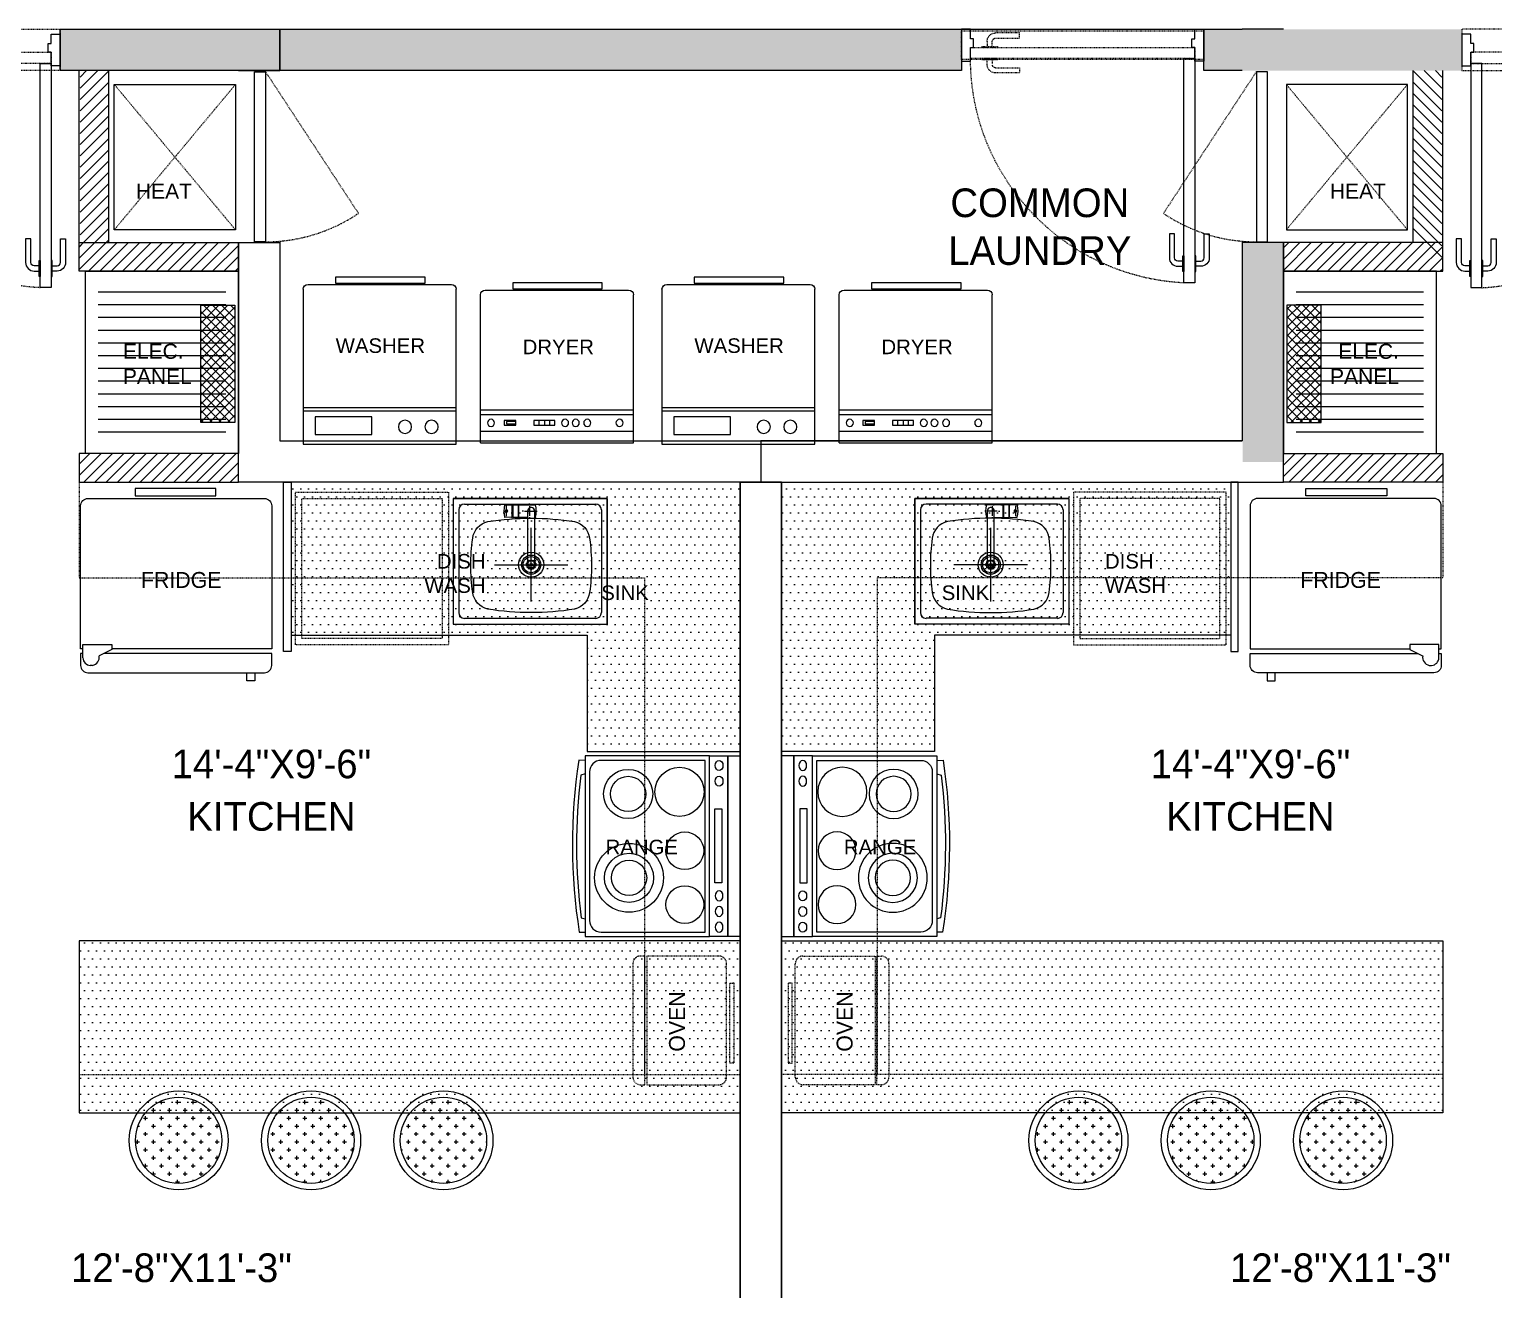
# Model space of a CAD drawing. Header units: inches. Extents: x 0 to 2865, y 0 to 4378.
# Drawn here: x 1393 to 1622.8, y 2407.9 to 2605.8 of the extents above; entities that cross this region are included whole.
import ezdxf

# ---------------------------------------------------------------- set-up
doc = ezdxf.new("R2010")
doc.units = ezdxf.units.IN
doc.linetypes.add('HIDDEN', pattern=[0.375, 0.25, -0.125])
for name, color, linetype, lineweight in [('A-WALL', 113, 'Continuous', 9), ('I-DOOR', 6, 'Continuous', 20), ('I-FIXTURE', 8, 'Continuous', 5), ('l-FIXTURE', 7, 'Continuous', 5)]:
    doc.layers.add(name, color=color, linetype=linetype, lineweight=lineweight)
for name, color, linetype in [('A-WALL-EXTR', 2, 'Continuous'), ('I-FNSH-DIMS', 7, 'Continuous'), ('I-FURN', 8, 'Continuous'), ('I-Furn Text', 7, 'Continuous'), ('TTEXT', 7, 'Continuous')]:
    doc.layers.add(name, color=color, linetype=linetype)
doc.styles.add('1 by 8 new', font='GOTHIC.TTF', dxfattribs={"height": 4.5})
doc.styles.add('A-ARCH-B01FL$0$Annotative', font='arial.ttf')
pattern_1 = [(360, (737.8854, 6786.563), (5e-16, 2), [])]
pattern_2 = [(0, (-2853.3703, 1929.8622), (0.625, 1.25), [0, -1.25])]
pattern_3 = [(0, (-2850.0593, 1929.8622), (0.625, 1.25), [0, -1.25])]
pattern_4 = [(0, (-18856.601, 664.8603), (1.25, 1.25), [0.625, -1.875]), (90, (-18856.2885, 664.5478), (-1.25, 1.25), [0.625, -1.875])]
pattern_5 = [(225, (-17595.7294, -1591.598), (0.88388348, -0.88388348), [])]
pattern_6 = [(45, (-1260.5484, 1938.3119), (-0.70710678, 0.70710678), []), (135, (-1260.5484, 1938.3119), (-0.70710678, -0.70710678), [])]
pattern_7 = [(225, (-17595.7294, -1558.5153), (0.88388348, -0.88388348), [])]

# ---------------------------------------------------------------- blocks, each defined once
blk = doc.blocks.new('D2')
at = {"layer": 'A-WALL-EXTR', "color": 8, "linetype": 'HIDDEN', "lineweight": 5, "ltscale": 0.1, "transparency": 33554636}
for points in [[(0.35, 32.35), (0.35, 34.84), (0.2, 34.84), (0.2, 32.35)], [(2.1, 1.39), (2.1, 36.61), (0.35, 36.61), (0.35, 1.39)], [(2.1, 32.35), (2.1, 34.84), (2.25, 34.84), (2.25, 32.35)]]:
    blk.add_lwpolyline(points, close=True, dxfattribs=at)
for points in [[(0.2, 33.19), (-0.58, 33.19, 0.414214), (-1.1, 32.67), (-1.1, 28.92), (-1.92, 28.92), (-1.92, 32.67, -0.414214), (-0.58, 34), (0.2, 34)], [(2.25, 33.19), (3.02, 33.19, -0.414214), (3.54, 32.67), (3.54, 28.92), (4.36, 28.92), (4.36, 32.67, 0.414214), (3.02, 34), (2.25, 34)]]:
    blk.add_lwpolyline(points, format="xyb", dxfattribs=at)
blk.add_arc((2.07, 1.31), 35.3, 2.9704, 89.9487, dxfattribs=at)
at = {"layer": 'I-DOOR', "color": 6, "lineweight": 5, "transparency": 33554636}
for points in [[(0.35, 36.61), (0.35, 36.14), (-1.01, 36.14), (-1.01, 36.61), (-2.5, 36.61), (-2.5, 38), (2.5, 38), (2.5, 36.61)], [(2.1, 1.39), (37.31, 1.39), (37.31, 3.14), (2.1, 3.14)], [(33.05, 3.14), (35.54, 3.14), (35.54, 3.29), (33.05, 3.29)], [(0.35, 1.39), (0.35, 1.86), (-1.01, 1.86), (-1.01, 1.39), (-2.5, 1.39), (-2.5, 0), (2.5, 0), (2.5, 1.39)], [(33.05, 1.39), (35.54, 1.39), (35.54, 1.24), (33.05, 1.24)]]:
    blk.add_lwpolyline(points, close=True, dxfattribs=at)
for points in [[(33.89, 3.29), (33.89, 4.07, 0.414214), (33.37, 4.59), (29.63, 4.59), (29.63, 5.4), (33.37, 5.4, -0.414214), (34.71, 4.07), (34.71, 3.29)], [(33.89, 1.24), (33.89, 0.46, -0.414214), (33.37, -0.05), (29.63, -0.05), (29.63, -0.87), (33.37, -0.87, 0.414214), (34.71, 0.46), (34.71, 1.24)]]:
    blk.add_lwpolyline(points, format="xyb", dxfattribs=at)
blk = doc.blocks.new('range')
at = {"layer": 'I-FIXTURE', "lineweight": 5}
for points in [[(-15, 0), (15, 0), (15, -2.04), (-15, -2.04)], [(-15, -2.04), (15, -2.04), (15, -5.11), (-15, -5.11)], [(-15, -25.76), (15, -25.76), (15, -5.11), (-15, -5.11)]]:
    blk.add_lwpolyline(points, close=True, dxfattribs=at)
at = {"layer": 'I-FIXTURE', "color": 8, "lineweight": 5}
blk.add_lwpolyline([(-6.21, -3.03), (6.11, -3.03), (6.11, -4.23), (-6.21, -4.23)], close=True, dxfattribs=at)
at = {"layer": 'I-FIXTURE', "lineweight": 5}
blk.add_lwpolyline([(-12.36, -25.02), (12.36, -25.02, 0.414214), (14.26, -23.12), (14.26, -5.85), (-14.26, -5.85), (-14.26, -23.12, 0.414214)], format="xyb", close=True, dxfattribs=at)
for points in [[(-14.26, -25.76), (-14.27, -26.83, 0.076117), (14.3, -26.74, -0.006797), (14.3, -25.76, -1.314356)], [(-12, -25.76), (-11.78, -26.49, 0.063439), (11.91, -26.41), (12.07, -25.76)]]:
    blk.add_lwpolyline(points, format="xyb", dxfattribs=at)
at = {"layer": 'I-FIXTURE', "color": 8, "lineweight": 5}
for centre, radius in [((-9.04, -10.08), 4.08), ((0.76, -9.2), 3.14), ((9.71, -9.2), 3.14), ((-8.68, -18.61), 4.08), ((5.25, -18.47), 5.72), ((5.25, -18.47), 4.08), ((-8.68, -18.61), 2.93), ((5.25, -18.47), 2.93)]:
    blk.add_circle(centre, radius, dxfattribs=at)
for centre in [(-13.41, -3.51), (-10.81, -3.51)]:
    blk.add_ellipse(centre, major_axis=(-0.834, 0), ratio=0.773413, dxfattribs=at)
at = {"layer": 'I-FIXTURE', "color": 8, "lineweight": 5, "extrusion": (0, 0, -1)}
for centre in [(8.24, -3.51), (10.84, -3.51), (13.45, -3.51)]:
    blk.add_ellipse(centre, major_axis=(0.834, 0), ratio=0.773413, dxfattribs=at)
blk = doc.blocks.new('ws')
at = {"layer": 'l-FIXTURE', "lineweight": 5}
for p, q in [((-12, -24.29), (-12, 0)), ((-12, 0), (12, 0)), ((12, 0), (12, -24.29)), ((-12, -0.52), (12, -0.52)), ((-10.12, -1.48), (-1.25, -1.48)), ((-10.12, -4.26), (-10.12, -1.48)), ((-1.25, -1.48), (-1.25, -4.26)), ((-1.25, -4.26), (-10.12, -4.26)), ((-12, -5.22), (12, -5.22)), ((-12, -5.74), (12, -5.74)), ((-11.25, -25.04), (11.25, -25.04))]:
    blk.add_line(p, q, dxfattribs=at)
blk.add_lwpolyline([(-6.93, -25.23), (7.11, -25.23), (7.11, -26.18), (-6.93, -26.18)], close=True, dxfattribs=at)
for centre in [(3.97, -2.69), (8.14, -2.69)]:
    blk.add_circle(centre, 1.04, dxfattribs=at)
for centre, start, end in [((-11.25, -24.29), 180, 270), ((11.25, -24.29), 270, 0)]:
    blk.add_arc(centre, 0.751, start, end, dxfattribs=at)
blk = doc.blocks.new('dr')
at = {"layer": 'l-FIXTURE', "lineweight": 5}
for p, q in [((-12, 0), (-12, -23.25)), ((-12, 0), (12, 0)), ((12, 0), (12, -23.25)), ((-12, -1.84), (12, -1.84)), ((-12, -4.47), (12, -4.47)), ((-7.91, -3.35), (-7.91, -3)), ((-7.91, -3), (-6.46, -3)), ((-6.46, -3.35), (-7.91, -3.35)), ((-6.46, -3), (-6.46, -3.35)), ((-3.65, -3.54), (-3.65, -2.81)), ((-3.65, -2.81), (-0.35, -2.81)), ((-0.35, -3.54), (-3.65, -3.54)), ((-2.84, -3.54), (-2.84, -2.81)), ((-1.97, -3.54), (-1.97, -2.81)), ((-1.16, -3.54), (-1.16, -2.81)), ((-0.35, -2.81), (-0.35, -3.54)), ((-12, -5.22), (12, -5.22)), ((-11.25, -24), (11.25, -24))]:
    blk.add_line(p, q, dxfattribs=at)
for points in [[(-8.29, -2.81), (-6.46, -2.81), (-6.46, -3.54), (-8.29, -3.54)], [(-6.93, -24.18), (7.11, -24.18), (7.11, -25.14), (-6.93, -25.14)]]:
    blk.add_lwpolyline(points, close=True, dxfattribs=at)
for centre in [(-10.35, -3.15), (1.27, -3.15), (2.94, -3.15), (4.76, -3.15), (9.82, -3.15)]:
    blk.add_circle(centre, 0.563, dxfattribs=at)
for centre, start, end in [((-11.25, -23.25), 180, 270), ((11.25, -23.25), 270, 0)]:
    blk.add_arc(centre, 0.751, start, end, dxfattribs=at)

msp = doc.modelspace()

# ---------------------------------------------------------------- hatches: boundary and pattern name
at = {"layer": 'A-WALL', "lineweight": 5, "transparency": 33554636}
h = msp.add_hatch(color=8, dxfattribs=at)
h.dxf.hatch_style = 1
h.paths.add_polyline_path([(1432.3, 2599.28), (1397.8, 2599.28), (1397.8, 2605.78), (1432.3, 2605.78)])
h = msp.add_hatch(color=8, dxfattribs=at)
h.dxf.hatch_style = 1
h.paths.add_polyline_path([(1539.3, 2599.28), (1432.3, 2599.28), (1432.3, 2605.78), (1539.3, 2605.78)])
h = msp.add_hatch(color=8, dxfattribs=at)
h.dxf.hatch_style = 1
h.paths.add_polyline_path([(1583.3, 2599.28), (1577.3, 2599.28), (1577.3, 2605.78), (1583.3, 2605.78)])
h = msp.add_hatch(color=8, dxfattribs=at)
h.dxf.hatch_style = 1
h.paths.add_polyline_path([(1583.3, 2599.28), (1617.8, 2599.28), (1617.8, 2605.78), (1583.3, 2605.78)])
h = msp.add_hatch(dxfattribs=at)
h.set_pattern_fill('ANSI31', color=8, scale=10, angle=180)
h.set_pattern_definition(pattern_5)
h.paths.add_polyline_path([(1425.8, 2572.28), (1425.8, 2567.78), (1400.8, 2567.78), (1400.8, 2572.28)])
h = msp.add_hatch(color=8, dxfattribs=at)
h.dxf.hatch_style = 1
h.paths.add_polyline_path([(1589.93, 2572.36), (1589.93, 2537.86), (1583.43, 2537.86), (1583.43, 2572.36)])
h = msp.add_hatch(dxfattribs=at)
h.set_pattern_fill('ANSI31', color=8, scale=10, angle=180)
h.set_pattern_definition(pattern_5)
h.paths.add_polyline_path([(1589.8, 2572.28), (1589.8, 2567.78), (1614.8, 2567.78), (1614.8, 2572.28)])
h = msp.add_hatch(dxfattribs=at)
h.set_pattern_fill('ANSI31', color=8, scale=10, angle=180)
h.set_pattern_definition(pattern_7)
h.paths.add_polyline_path([(1425.8, 2534.69), (1425.8, 2539.19), (1400.8, 2539.19), (1400.8, 2534.69)])
h = msp.add_hatch(dxfattribs=at)
h.set_pattern_fill('ANSI31', color=8, scale=10, angle=180)
h.set_pattern_definition(pattern_7)
h.paths.add_polyline_path([(1589.8, 2534.69), (1589.8, 2539.19), (1614.8, 2539.19), (1614.8, 2534.69)])
at = {"layer": 'A-WALL-EXTR', "linetype": 'HIDDEN', "lineweight": 5, "ltscale": 0.1, "transparency": 33554636}
h = msp.add_hatch(dxfattribs=at)
h.set_pattern_fill('_USER', color=8, angle=45, double=1, pattern_type=0)
h.set_pattern_definition(pattern_6)
h.paths.add_polyline_path([(1419.88, 2562.47), (1425.24, 2562.47), (1425.24, 2544.07), (1419.88, 2544.07)])
h = msp.add_hatch(dxfattribs=at)
h.set_pattern_fill('_USER', color=8, angle=45, double=1, pattern_type=0)
h.set_pattern_definition(pattern_6)
h.paths.add_polyline_path([(1595.72, 2562.47), (1590.36, 2562.47), (1590.36, 2544.07), (1595.72, 2544.07)])
at = {"layer": 'I-DOOR', "lineweight": 5, "transparency": 33554636}
h = msp.add_hatch(dxfattribs=at)
h.set_pattern_fill('CROSS', color=8, scale=5)
h.set_pattern_definition(pattern_4)
edge = h.paths.add_edge_path()
edge.add_arc((1416.42, 2431.36), 6.77, 0, 360)
h = msp.add_hatch(dxfattribs=at)
h.set_pattern_fill('CROSS', color=8, scale=5)
h.set_pattern_definition(pattern_4)
edge = h.paths.add_edge_path()
edge.add_arc((1437.2, 2431.36), 6.77, 0, 360)
h = msp.add_hatch(dxfattribs=at)
h.set_pattern_fill('CROSS', color=8, scale=5)
h.set_pattern_definition(pattern_4)
edge = h.paths.add_edge_path()
edge.add_arc((1457.97, 2431.36), 6.77, 0, 360)
h = msp.add_hatch(dxfattribs=at)
h.set_pattern_fill('CROSS', color=8, scale=5)
h.set_pattern_definition(pattern_4)
edge = h.paths.add_edge_path()
edge.add_arc((1557.63, 2431.36), 6.77, 0, 360)
h = msp.add_hatch(dxfattribs=at)
h.set_pattern_fill('CROSS', color=8, scale=5)
h.set_pattern_definition(pattern_4)
edge = h.paths.add_edge_path()
edge.add_arc((1578.4, 2431.36), 6.77, 0, 360)
h = msp.add_hatch(dxfattribs=at)
h.set_pattern_fill('CROSS', color=8, scale=5)
h.set_pattern_definition(pattern_4)
edge = h.paths.add_edge_path()
edge.add_arc((1599.17, 2431.36), 6.77, 0, 360)
at = {"layer": 'I-FURN', "lineweight": 5, "transparency": 33554636}
h = msp.add_hatch(dxfattribs=at)
h.set_pattern_fill('_USER', color=8, scale=2, pattern_type=0)
h.set_pattern_definition(pattern_1)
h.paths.add_polyline_path([(1423.8, 2566.5), (1423.8, 2540.77), (1403.8, 2540.77), (1403.8, 2566.5)])
h = msp.add_hatch(dxfattribs=at)
h.set_pattern_fill('_USER', color=8, scale=2, pattern_type=0)
h.set_pattern_definition(pattern_1)
h.paths.add_polyline_path([(1591.8, 2566.5), (1591.8, 2540.77), (1611.8, 2540.77), (1611.8, 2566.5)])
h = msp.add_hatch(dxfattribs=at)
h.set_pattern_fill('DOTS', color=8, scale=20, double=1)
h.set_pattern_definition(pattern_3)
h.paths.add_polyline_path([(1434.05, 2510.69), (1480.55, 2510.69), (1480.55, 2492.38), (1504.55, 2492.38), (1504.55, 2534.69), (1434.05, 2534.69)])
h = msp.add_hatch(dxfattribs=at)
h.set_pattern_fill('DOTS', color=8, scale=20, double=1)
h.set_pattern_definition(pattern_3)
h.paths.add_polyline_path([(1581.55, 2510.69), (1535.05, 2510.69), (1535.05, 2492.38), (1511.05, 2492.38), (1511.05, 2534.69), (1581.55, 2534.69)])
h = msp.add_hatch(dxfattribs=at)
h.set_pattern_fill('DOTS', color=8, scale=20, double=1)
h.set_pattern_definition(pattern_2)
h.paths.add_polyline_path([(1504.55, 2462.69), (1480.55, 2462.69), (1400.8, 2462.69), (1400.8, 2435.69), (1504.55, 2435.69)])
h = msp.add_hatch(dxfattribs=at)
h.set_pattern_fill('DOTS', color=8, scale=20, double=1)
h.set_pattern_definition(pattern_2)
h.paths.add_polyline_path([(1511.05, 2462.69), (1535.05, 2462.69), (1614.8, 2462.69), (1614.8, 2435.69), (1511.05, 2435.69)])

# ---------------------------------------------------------------- linework, layer by layer
at = {"layer": 'A-WALL', "color": 8, "lineweight": 5, "transparency": 33554636}
for p, q in [((1589.8, 2605.78), (1583.3, 2605.78)), ((1400.8, 2572.28), (1400.8, 2599.28)), ((1405.45, 2572.28), (1405.45, 2599.28)), ((1425.8, 2599.28), (1432.3, 2599.28)), ((1610.14, 2572.28), (1610.14, 2599.28)), ((1614.8, 2572.28), (1614.8, 2599.28)), ((1425.8, 2572.28), (1432.3, 2572.28)), ((1589.8, 2572.28), (1583.3, 2572.28))]:
    msp.add_line(p, q, dxfattribs=at)
at = {"layer": 'A-WALL', "color": 8, "linetype": 'Continuous', "lineweight": 5, "transparency": 33554636}
for p, q in [((1403.72, 2599.28), (1400.95, 2596.51)), ((1401.95, 2599.28), (1400.95, 2598.28)), ((1405.45, 2599.24), (1400.95, 2594.74)), ((1405.45, 2597.47), (1400.95, 2592.97)), ((1610.14, 2599.24), (1614.64, 2594.74)), ((1610.14, 2597.47), (1614.64, 2592.97)), ((1611.88, 2599.28), (1614.64, 2596.51)), ((1613.65, 2599.28), (1614.64, 2598.28)), ((1405.45, 2595.71), (1400.95, 2591.21)), ((1610.14, 2595.71), (1614.64, 2591.21)), ((1405.45, 2593.94), (1400.95, 2589.44)), ((1610.14, 2593.94), (1614.64, 2589.44)), ((1405.45, 2592.17), (1400.95, 2587.67)), ((1405.45, 2590.4), (1400.95, 2585.9)), ((1610.14, 2592.17), (1614.64, 2587.67)), ((1610.14, 2590.4), (1614.64, 2585.9)), ((1405.45, 2588.64), (1400.95, 2584.14)), ((1610.14, 2588.64), (1614.64, 2584.14)), ((1405.45, 2586.87), (1400.95, 2582.37)), ((1610.14, 2586.87), (1614.64, 2582.37)), ((1405.45, 2585.1), (1400.95, 2580.6)), ((1405.45, 2583.33), (1400.95, 2578.83)), ((1610.14, 2585.1), (1614.64, 2580.6)), ((1610.14, 2583.33), (1614.64, 2578.83)), ((1405.45, 2581.57), (1400.95, 2577.07)), ((1610.14, 2581.57), (1614.64, 2577.07)), ((1405.45, 2579.8), (1400.95, 2575.3)), ((1610.14, 2579.8), (1614.64, 2575.3)), ((1405.45, 2578.03), (1400.95, 2573.53)), ((1610.14, 2578.03), (1614.64, 2573.53)), ((1405.45, 2576.26), (1400.95, 2571.76)), ((1405.45, 2574.49), (1400.95, 2569.99)), ((1610.14, 2576.26), (1614.64, 2571.76)), ((1610.14, 2574.49), (1614.64, 2569.99)), ((1405.45, 2572.73), (1400.95, 2568.23))]:
    msp.add_line(p, q, dxfattribs=at)
at = {"layer": 'A-WALL', "color": 8, "lineweight": 5, "transparency": 33554636}
for points in [[(1432.3, 2599.28), (1397.8, 2599.28), (1397.8, 2605.78), (1432.3, 2605.78)], [(1539.3, 2599.28), (1432.3, 2599.28), (1432.3, 2605.78), (1539.3, 2605.78)], [(1425.8, 2572.28), (1425.8, 2567.78), (1400.8, 2567.78), (1400.8, 2572.28)], [(1589.8, 2572.28), (1589.8, 2567.78), (1614.8, 2567.78), (1614.8, 2572.28)], [(1425.8, 2534.69), (1425.8, 2539.19), (1400.8, 2539.19), (1400.8, 2534.69)], [(1589.8, 2534.69), (1589.8, 2539.19), (1614.8, 2539.19), (1614.8, 2534.69)], [(1504.55, 2300.28), (1511.05, 2300.28), (1511.05, 2534.69), (1504.55, 2534.69)], [(1511.05, 2300.28), (1504.55, 2300.28), (1504.55, 2534.69), (1511.05, 2534.69)]]:
    msp.add_lwpolyline(points, close=True, dxfattribs=at)
for points in [[(1583.3, 2599.28), (1577.3, 2599.28), (1577.3, 2605.78), (1583.3, 2605.78)], [(1507.8, 2534.69), (1425.8, 2534.69), (1425.8, 2572.28)], [(1432.3, 2572.51), (1432.3, 2541.19), (1507.8, 2541.19), (1507.8, 2534.69)], [(1583.3, 2572.51), (1583.3, 2541.19), (1507.8, 2541.19), (1507.8, 2534.69)], [(1507.8, 2534.69), (1589.8, 2534.69), (1589.8, 2572.28)]]:
    msp.add_lwpolyline(points, dxfattribs=at)
at = {"layer": 'A-WALL-EXTR', "color": 8, "linetype": 'HIDDEN', "lineweight": 5, "ltscale": 0.1, "transparency": 33554636}
for p, q in [((1406.32, 2597.11), (1425.33, 2574.3)), ((1425.33, 2597.11), (1406.32, 2574.3)), ((1609.27, 2597.11), (1590.26, 2574.3)), ((1590.26, 2597.11), (1609.27, 2574.3)), ((1590.26, 2597.11), (1609.27, 2574.3)), ((1400.8, 2441.69), (1504.55, 2441.69)), ((1614.8, 2441.69), (1511.05, 2441.69))]:
    msp.add_line(p, q, dxfattribs=at)
for points in [[(1397.8, 2599.28), (1359.8, 2599.28), (1359.8, 2605.78), (1397.8, 2605.78)], [(1577.3, 2601.03), (1539.3, 2601.03), (1539.3, 2605.53), (1577.3, 2605.53)], [(1617.8, 2599.28), (1655.8, 2599.28), (1655.8, 2605.78), (1617.8, 2605.78)], [(1502.9, 2456.04), (1503.54, 2456.04), (1503.54, 2443.5), (1502.9, 2443.5)], [(1512.7, 2456.04), (1512.06, 2456.04), (1512.06, 2443.5), (1512.7, 2443.5)]]:
    msp.add_lwpolyline(points, close=True, dxfattribs=at)
for points in [[(1430.05, 2599.12), (1444.63, 2576.88, -0.149888), (1430.05, 2572.41, -1.014959)], [(1585.55, 2599.12), (1570.97, 2576.88, 0.149888), (1585.55, 2572.41, 1.014959)]]:
    msp.add_lwpolyline(points, format="xyb", dxfattribs=at)
for points in [[(1400.8, 2534.69), (1400.8, 2519.69), (1489.55, 2519.69), (1489.55, 2441.69)], [(1614.8, 2534.69), (1614.8, 2519.69), (1526.05, 2519.69), (1526.05, 2441.69)]]:
    msp.add_lwpolyline(points, dxfattribs=at)
at = {"layer": 'A-WALL-EXTR', "color": 8, "linetype": 'HIDDEN', "lineweight": 5, "ltscale": 0.1, "transparency": 33554636, "elevation": 0}
for points in [[(1434.77, 2509.13), (1434.77, 2533.13), (1458.77, 2533.13), (1458.77, 2509.13)], [(1580.83, 2509.13), (1580.83, 2533.13), (1556.83, 2533.13), (1556.83, 2509.13)], [(1435.77, 2510.13), (1435.77, 2532.13), (1457.77, 2532.13), (1457.77, 2510.13)], [(1579.83, 2510.13), (1579.83, 2532.13), (1557.83, 2532.13), (1557.83, 2510.13)]]:
    msp.add_lwpolyline(points, close=True, dxfattribs=at)
at = {"layer": 'A-WALL-EXTR', "color": 8, "linetype": 'HIDDEN', "lineweight": 5, "ltscale": 0.1, "transparency": 33554636}
for points in [[(1489.6, 2460.29), (1488.9, 2460.29, 0.414214), (1487.7, 2459.09), (1487.7, 2441.3, 0.414214), (1488.9, 2440.1), (1489.6, 2440.1)], [(1501.21, 2460.29), (1489.87, 2460.29), (1489.87, 2440.1), (1501.21, 2440.1, 0.414214), (1502.41, 2441.3), (1502.41, 2459.09, 0.414214)], [(1514.38, 2460.29), (1525.73, 2460.29), (1525.73, 2440.1), (1514.38, 2440.1, -0.414214), (1513.19, 2441.3), (1513.19, 2459.09, -0.414214)], [(1526, 2460.29), (1526.7, 2460.29, -0.414214), (1527.89, 2459.09), (1527.89, 2441.3, -0.414214), (1526.7, 2440.1), (1526, 2440.1)]]:
    msp.add_lwpolyline(points, format="xyb", close=True, dxfattribs=at)
at = {"layer": 'I-DOOR', "color": 8, "lineweight": 5, "transparency": 33554636}
for points in [[(1428.3, 2572.41), (1428.3, 2599.12), (1430.05, 2599.12), (1430.05, 2572.41)], [(1587.3, 2572.41), (1587.3, 2599.12), (1585.55, 2599.12), (1585.55, 2572.41)]]:
    msp.add_lwpolyline(points, close=True, dxfattribs=at)
for centre in [(1416.42, 2431.36), (1437.2, 2431.36), (1457.97, 2431.36), (1557.63, 2431.36), (1578.4, 2431.36), (1599.17, 2431.36)]:
    msp.add_circle(centre, 6.77, dxfattribs=at)
at = {"layer": 'I-FIXTURE', "color": 8, "lineweight": 5, "transparency": 33554636, "elevation": 0}
for points in [[(1422.27, 2532.55), (1422.27, 2533.68), (1409.59, 2533.68), (1409.59, 2532.55)], [(1593.32, 2532.55), (1593.32, 2533.68), (1606.01, 2533.68), (1606.01, 2532.55)]]:
    msp.add_lwpolyline(points, close=True, dxfattribs=at)
at = {"layer": 'I-FNSH-DIMS', "color": 8, "lineweight": 5, "transparency": 33554636}
for points in [[(1539.3, 2605.78), (1583.3, 2605.78)], [(1583.3, 2572.51), (1583.3, 2541.19)], [(1452.8, 2541.19), (1583.3, 2541.19)]]:
    msp.add_lwpolyline(points, dxfattribs=at)
at = {"layer": 'I-FURN', "color": 8, "lineweight": 5, "transparency": 33554636}
for p, q in [((1401.4, 2509.18, 0), (1405.93, 2509.18, 0)), ((1401.4, 2507.11, 0), (1401.4, 2509.18, 0)), ((1405.93, 2508.4, 0), (1403.95, 2507.41, 0)), ((1405.93, 2509.18, 0), (1405.93, 2508.4, 0)), ((1614.2, 2509.18, 0), (1609.66, 2509.18, 0)), ((1609.66, 2509.18, 0), (1609.66, 2508.4, 0)), ((1609.66, 2508.4, 0), (1611.65, 2507.41, 0)), ((1614.2, 2507.11, 0), (1614.2, 2509.18, 0)), ((1402.9, 2505.91, 0), (1402.54, 2505.9, 0)), ((1612.69, 2505.91, 0), (1613.06, 2505.9, 0))]:
    msp.add_line(p, q, dxfattribs=at)
for points in [[(1406.32, 2597.11), (1425.33, 2597.11), (1425.33, 2574.3), (1406.32, 2574.3)], [(1609.27, 2597.11), (1590.26, 2597.11), (1590.26, 2574.3), (1609.27, 2574.3)], [(1425.8, 2567.78), (1425.8, 2539.19), (1401.8, 2539.19), (1401.8, 2567.78)], [(1589.8, 2567.78), (1589.8, 2539.19), (1613.8, 2539.19), (1613.8, 2567.78)], [(1419.88, 2562.47), (1425.24, 2562.47), (1425.24, 2544.07), (1419.88, 2544.07)], [(1595.72, 2562.47), (1590.36, 2562.47), (1590.36, 2544.07), (1595.72, 2544.07)], [(1432.89, 2534.69), (1434.05, 2534.69), (1434.05, 2508.09), (1432.89, 2508.09)], [(1582.71, 2534.69), (1581.55, 2534.69), (1581.55, 2508.09), (1582.71, 2508.09)], [(1483.67, 2512.41), (1483.67, 2532.14), (1459.49, 2532.14), (1459.49, 2512.41)], [(1531.93, 2512.41), (1531.93, 2532.14), (1556.11, 2532.14), (1556.11, 2512.41)], [(1504.55, 2462.69), (1504.55, 2462.69), (1480.55, 2462.69), (1480.55, 2462.69), (1400.8, 2462.69), (1400.8, 2435.69), (1504.55, 2435.69)], [(1511.05, 2462.69), (1511.05, 2462.69), (1535.05, 2462.69), (1535.05, 2462.69), (1614.8, 2462.69), (1614.8, 2435.69), (1511.05, 2435.69)]]:
    msp.add_lwpolyline(points, close=True, dxfattribs=at)
for points in [[(1434.05, 2510.69), (1480.55, 2510.69), (1480.55, 2492.38), (1504.55, 2492.38), (1504.55, 2534.69), (1434.05, 2534.69), (1434.05, 2510.69)], [(1581.55, 2510.69), (1535.05, 2510.69), (1535.05, 2492.38), (1511.05, 2492.38), (1511.05, 2534.69), (1581.55, 2534.69), (1581.55, 2510.69)]]:
    msp.add_lwpolyline(points, dxfattribs=at)
at = {"layer": 'I-FURN', "color": 8, "lineweight": 5, "transparency": 33554636, "elevation": 0}
for points in [[(1401.4, 2508.51), (1401.02, 2508.51), (1401.02, 2530.97, -0.414214), (1402.16, 2532.12), (1429.87, 2532.12, -0.414214), (1431.02, 2530.97), (1431.02, 2508.51), (1431.02, 2508.51)], [(1614.2, 2508.51), (1614.58, 2508.51), (1614.58, 2530.97, 0.414214), (1613.43, 2532.12), (1585.73, 2532.12, 0.414214), (1584.58, 2530.97), (1584.58, 2508.51), (1584.58, 2508.51)], [(1401.4, 2507.8), (1401.02, 2507.8), (1401.02, 2505.92, 0.414214), (1402.16, 2504.77), (1429.87, 2504.77, 0.414214), (1431.02, 2505.92), (1431.02, 2507.8), (1431.02, 2507.8)], [(1614.2, 2507.8), (1614.58, 2507.8), (1614.58, 2505.92, -0.414214), (1613.43, 2504.77), (1585.73, 2504.77, -0.414214), (1584.58, 2505.92), (1584.58, 2507.8), (1584.58, 2507.8)]]:
    msp.add_lwpolyline(points, format="xyb", dxfattribs=at)
for points in [[(1431.02, 2507.8), (1404.73, 2507.8)], [(1431.02, 2508.51), (1405.93, 2508.51)], [(1584.58, 2508.51), (1609.66, 2508.51)], [(1584.58, 2507.8), (1610.87, 2507.8)]]:
    msp.add_lwpolyline(points, dxfattribs=at)
for points in [[(1427.1, 2503.52), (1427.1, 2504.77), (1428.36, 2504.77), (1428.36, 2503.52)], [(1588.5, 2503.52), (1588.5, 2504.77), (1587.24, 2504.77), (1587.24, 2503.52)]]:
    msp.add_lwpolyline(points, close=True, dxfattribs=at)
at = {"layer": 'I-FURN', "color": 8, "lineweight": 5, "transparency": 33554636}
for centre in [(1416.42, 2431.36), (1437.2, 2431.36), (1457.97, 2431.36), (1557.63, 2431.36), (1578.4, 2431.36), (1599.17, 2431.36)]:
    msp.add_circle(centre, 7.77, dxfattribs=at)
for centre, radius, start, end in [((1402.65, 2507.15, 0), 1.25, 182.0048, 265.1553), ((1402.64, 2507.21, 0), 1.32, 281.5876, 8.8814), ((1612.96, 2507.21, 0), 1.32, 171.1186, 258.4124), ((1612.95, 2507.15, 0), 1.25, 274.8447, 357.9952)]:
    msp.add_arc(centre, radius, start, end, dxfattribs=at)
at = {"layer": 'l-FIXTURE', "color": 8, "lineweight": 5, "transparency": 33554636}
for p, q in [((1459.49, 2532.14), (1483.67, 2532.14)), ((1459.49, 2532.14), (1459.49, 2512.41)), ((1461.28, 2531.24), (1481.87, 2531.24)), ((1467.59, 2531.13), (1468.66, 2531.15)), ((1468.77, 2530.97), (1468.77, 2531.12)), ((1468.77, 2530.16), (1468.77, 2530.97)), ((1468.87, 2531.12), (1468.87, 2529.17)), ((1468.89, 2531.14), (1469.75, 2531.15)), ((1469.75, 2531.15), (1469.75, 2529.15)), ((1469.75, 2531.15), (1469.77, 2531.13)), ((1469.77, 2531.13), (1469.77, 2529.17)), ((1469.77, 2529.17), (1469.77, 2531.13)), ((1469.78, 2531.15), (1472.4, 2531.15)), ((1471.49, 2531.11), (1471.49, 2531.32)), ((1471.49, 2530.92), (1471.49, 2529.38)), ((1483.67, 2532.14), (1483.67, 2512.41)), ((1556.11, 2532.14), (1531.93, 2532.14)), ((1531.93, 2532.14), (1531.93, 2512.41)), ((1554.32, 2531.24), (1533.72, 2531.24)), ((1545.81, 2531.15), (1543.2, 2531.15)), ((1544.11, 2531.11), (1544.11, 2531.32)), ((1544.11, 2530.92), (1544.11, 2529.38)), ((1545.85, 2531.15), (1545.83, 2531.13)), ((1545.83, 2531.13), (1545.83, 2529.17)), ((1545.83, 2529.17), (1545.83, 2531.13)), ((1545.85, 2531.15), (1545.85, 2529.15)), ((1546.71, 2531.14), (1545.85, 2531.15)), ((1546.73, 2531.12), (1546.73, 2529.17)), ((1546.83, 2530.97), (1546.83, 2531.12)), ((1546.83, 2530.16), (1546.83, 2530.97)), ((1548.01, 2531.13), (1546.94, 2531.15)), ((1556.11, 2532.14), (1556.11, 2512.41)), ((1460.38, 2530.34), (1460.38, 2514.2)), ((1468.66, 2529.15), (1467.59, 2529.17)), ((1467.66, 2530.16), (1467.66, 2530.14)), ((1467.87, 2530.32), (1467.87, 2529.97)), ((1468.77, 2530.14), (1468.77, 2530.16)), ((1468.77, 2529.33), (1468.77, 2530.14)), ((1468.77, 2529.18), (1468.77, 2529.33)), ((1469.75, 2529.15), (1468.89, 2529.16)), ((1469.77, 2529.17), (1469.75, 2529.15)), ((1471.2, 2529.15), (1469.78, 2529.15)), ((1470.53, 2530.15), (1470.32, 2530.15)), ((1470.72, 2530.15), (1472.26, 2530.15)), ((1471.2, 2526.15), (1471.2, 2530.15)), ((1471.49, 2529.19), (1471.49, 2528.97)), ((1472.28, 2530.15), (1472.28, 2526.15)), ((1472.4, 2529.15), (1472.28, 2529.15)), ((1472.45, 2530.15), (1472.67, 2530.15)), ((1482.77, 2530.34), (1482.77, 2514.2)), ((1532.83, 2530.34), (1532.83, 2514.2)), ((1543.14, 2530.15), (1542.93, 2530.15)), ((1543.2, 2529.15), (1543.32, 2529.15)), ((1543.32, 2530.15), (1543.32, 2526.15)), ((1544.87, 2530.15), (1543.34, 2530.15)), ((1544.11, 2529.19), (1544.11, 2528.97)), ((1544.4, 2526.15), (1544.4, 2530.15)), ((1544.4, 2529.15), (1545.81, 2529.15)), ((1545.07, 2530.15), (1545.28, 2530.15)), ((1545.83, 2529.17), (1545.85, 2529.15)), ((1545.85, 2529.15), (1546.71, 2529.16)), ((1546.83, 2530.14), (1546.83, 2530.16)), ((1546.83, 2529.33), (1546.83, 2530.14)), ((1546.83, 2529.18), (1546.83, 2529.33)), ((1546.94, 2529.15), (1548.01, 2529.17)), ((1547.72, 2530.32), (1547.72, 2529.97)), ((1547.93, 2530.16), (1547.93, 2530.14)), ((1555.22, 2530.34), (1555.22, 2514.2)), ((1471.2, 2522.21), (1471.2, 2526.15)), ((1471.74, 2515.95), (1471.74, 2527.51)), ((1472.28, 2526.15), (1472.28, 2522.21)), ((1543.32, 2526.15), (1543.32, 2522.21)), ((1543.86, 2515.95), (1543.86, 2527.51)), ((1544.4, 2522.21), (1544.4, 2526.15)), ((1465.96, 2521.73), (1477.52, 2521.73)), ((1471.2, 2522.06), (1471.2, 2522.21)), ((1471.2, 2522.05), (1471.2, 2522.06)), ((1471.2, 2522.05), (1471.2, 2522.06)), ((1471.2, 2521.79), (1471.2, 2522.05)), ((1471.2, 2521.79), (1471.2, 2521.77)), ((1472.28, 2522.21), (1472.28, 2522.06)), ((1472.28, 2522.06), (1472.28, 2522.05)), ((1472.28, 2522.06), (1472.28, 2522.05)), ((1472.28, 2522.06), (1472.28, 2522.05)), ((1472.28, 2521.79), (1472.28, 2522.05)), ((1472.28, 2521.77), (1472.28, 2521.79)), ((1549.64, 2521.73), (1538.08, 2521.73)), ((1543.32, 2522.21), (1543.32, 2522.06)), ((1543.32, 2522.06), (1543.32, 2522.05)), ((1543.32, 2522.06), (1543.32, 2522.05)), ((1543.32, 2522.06), (1543.32, 2522.05)), ((1543.32, 2521.79), (1543.32, 2522.05)), ((1543.32, 2521.77), (1543.32, 2521.79)), ((1544.4, 2522.06), (1544.4, 2522.21)), ((1544.4, 2522.05), (1544.4, 2522.06)), ((1544.4, 2522.05), (1544.4, 2522.06)), ((1544.4, 2521.79), (1544.4, 2522.05)), ((1544.4, 2521.79), (1544.4, 2521.77)), ((1459.49, 2512.41), (1483.67, 2512.41)), ((1461.28, 2513.31), (1481.87, 2513.31)), ((1556.11, 2512.41), (1531.93, 2512.41)), ((1554.32, 2513.31), (1533.72, 2513.31))]:
    msp.add_line(p, q, dxfattribs=at)
for points in [[(1481.2, 2521.62, -0.035466), (1480.91, 2517.37, -0.319418), (1478.53, 2514.75, -0.039767), (1471.74, 2514.2, -0.039767), (1464.94, 2514.75, -0.319418), (1462.57, 2517.37, -0.035466), (1462.28, 2521.62, -0.035466), (1462.57, 2525.87, -0.319418), (1464.94, 2528.49, -0.039767), (1471.74, 2529.03, -0.039767), (1478.53, 2528.49, -0.319418), (1480.91, 2525.87, -0.035466)], [(1534.4, 2521.62, 0.035466), (1534.69, 2517.37, 0.319418), (1537.06, 2514.75, 0.039767), (1543.86, 2514.2, 0.039767), (1550.65, 2514.75, 0.319418), (1553.03, 2517.37, 0.035466), (1553.32, 2521.62, 0.035466), (1553.03, 2525.87, 0.319418), (1550.65, 2528.49, 0.039767), (1543.86, 2529.03, 0.039767), (1537.06, 2528.49, 0.319418), (1534.69, 2525.87, 0.035466)]]:
    msp.add_lwpolyline(points, format="xyb", close=True, dxfattribs=at)
for centre, radius in [((1471.74, 2521.73), 1.97), ((1543.86, 2521.73), 1.97), ((1471.74, 2521.73), 1.5), ((1471.74, 2521.73), 1.26), ((1471.08, 2521.88), 0.0925), ((1471.08, 2521.58), 0.0925), ((1471.21, 2522.15), 0.0925), ((1471.21, 2521.31), 0.0925), ((1471.45, 2522.33), 0.0925), ((1471.74, 2521.73), 0.209), ((1471.74, 2522.4), 0.0925), ((1472.03, 2522.33), 0.0925), ((1472.26, 2522.15), 0.0925), ((1472.26, 2521.31), 0.0925), ((1472.39, 2521.88), 0.0925), ((1472.39, 2521.58), 0.0925), ((1543.86, 2521.73), 1.5), ((1543.86, 2521.73), 1.26), ((1543.2, 2521.88), 0.0925), ((1543.2, 2521.58), 0.0925), ((1543.33, 2522.15), 0.0925), ((1543.33, 2521.31), 0.0925), ((1543.57, 2522.33), 0.0925), ((1543.86, 2521.73), 0.209), ((1543.86, 2522.4), 0.0925), ((1544.15, 2522.33), 0.0925), ((1544.39, 2522.15), 0.0925), ((1544.39, 2521.31), 0.0925), ((1544.52, 2521.88), 0.0925), ((1544.52, 2521.58), 0.0925), ((1471.45, 2521.12), 0.0925), ((1471.74, 2521.05), 0.0925), ((1472.03, 2521.12), 0.0925), ((1543.57, 2521.12), 0.0925), ((1543.86, 2521.05), 0.0925), ((1544.15, 2521.12), 0.0925)]:
    msp.add_circle(centre, radius, dxfattribs=at)
for centre, radius, start, end in [((1461.28, 2530.34), 0.897, 90, 180), ((1471.3, 2530.15), 3.85, 165.4593, 194.5407), ((1467.59, 2531.11), 0.0192, 91, 165.4593), ((1449.14, 2530.67), 18.73, 359.037, 0.8703), ((1469.1, 2530.15), 0.962, 104.0519, 110.0534), ((1468.89, 2531.12), 0.0192, 90.5, 180), ((1469.78, 2531.13), 0.0192, 90, 180), ((1471.74, 2530.15), 0.552, 347.3543, 180), ((1471.74, 2530.15), 0.538, 90, 180), ((1471.49, 2530.15), 1.04, 74.3575, 105.6425), ((1471.49, 2530.15), 1.04, 90, 105.6425), ((1471.74, 2530.15), 0.538, 0, 90), ((1472.4, 2531.13), 0.0192, 14.8495, 90), ((1468.7, 2530.15), 3.85, 345.1505, 14.8495), ((1481.87, 2530.34), 0.897, 0, 90), ((1533.72, 2530.34), 0.897, 90, 180), ((1546.9, 2530.15), 3.85, 165.1505, 194.8495), ((1543.2, 2531.13), 0.0192, 90, 165.1505), ((1543.86, 2530.15), 0.552, 0, 192.6457), ((1543.86, 2530.15), 0.538, 90, 180), ((1544.11, 2530.15), 1.04, 74.3575, 105.6425), ((1543.86, 2530.15), 0.538, 0, 90), ((1544.11, 2530.15), 1.04, 74.3575, 90), ((1545.81, 2531.13), 0.0192, 0, 90), ((1546.71, 2531.12), 0.0192, 0, 89.5), ((1546.5, 2530.15), 0.962, 69.9466, 75.9481), ((1566.46, 2530.67), 18.73, 179.1297, 180.963), ((1548.01, 2531.11), 0.0192, 14.5407, 89), ((1544.3, 2530.15), 3.85, 345.4593, 14.5407), ((1554.32, 2530.34), 0.897, 0, 90), ((1467.59, 2529.19), 0.0192, 194.5407, 269), ((1467.87, 2530.15), 0.21, 182.9432, 269.853), ((1467.87, 2530.15), 0.192, 89.9998, 180.0009), ((1467.87, 2530.15), 0.192, 179.9992, 270.0004), ((1467.87, 2530.15), 0.173, 89.8989, 179.9893), ((1467.87, 2530.15), 0.173, 180.0109, 270.1009), ((1467.87, 2530.15), 0.192, 359.9992, 90.0004), ((1467.87, 2530.15), 0.173, 0.0109, 90.1009), ((1467.87, 2530.15), 0.173, 269.8989, 359.9893), ((1467.87, 2530.15), 0.192, 269.9998, 0.0009), ((1448.08, 2529.62), 19.79, 359.1788, 0.914), ((1469.1, 2530.15), 0.962, 249.9466, 255.9481), ((1468.89, 2529.17), 0.0192, 180, 269.5), ((1469.78, 2529.17), 0.0192, 180, 270), ((1471.74, 2530.15), 0.552, 180, 192.3501), ((1472.4, 2529.17), 0.0192, 270, 345.1505), ((1543.2, 2529.17), 0.0192, 194.8495, 270), ((1543.86, 2530.15), 0.552, 347.6499, 0), ((1545.81, 2529.17), 0.0192, 270, 0), ((1546.71, 2529.17), 0.0192, 270.5, 0), ((1546.5, 2530.15), 0.962, 284.0519, 290.0534), ((1547.72, 2530.15), 0.192, 89.9996, 180.0008), ((1547.72, 2530.15), 0.192, 179.9991, 270.0002), ((1547.72, 2530.15), 0.173, 89.8991, 179.9891), ((1547.72, 2530.15), 0.173, 180.0107, 270.1011), ((1567.52, 2529.62), 19.79, 179.086, 180.8212), ((1547.72, 2530.15), 0.192, 359.9991, 90.0002), ((1547.73, 2530.15), 0.173, 0.0107, 90.1011), ((1547.72, 2530.15), 0.192, 269.9996, 0.0008), ((1547.73, 2530.15), 0.173, 269.8991, 359.9891), ((1547.72, 2530.15), 0.21, 270.147, 357.0568), ((1548.01, 2529.19), 0.0192, 271, 345.4593), ((1471.74, 2521.8), 0.542, 216.0355, 322.5022), ((1543.86, 2521.8), 0.542, 217.4978, 323.9645), ((1461.28, 2514.2), 0.897, 180, 270), ((1481.87, 2514.2), 0.897, 270, 0), ((1533.72, 2514.2), 0.897, 180, 270), ((1554.32, 2514.2), 0.897, 270, 0)]:
    msp.add_arc(centre, radius, start, end, dxfattribs=at)
at = {"layer": 'l-FIXTURE', "color": 8, "lineweight": 5, "transparency": 33554636, "extrusion": (0, 0, -1)}
for centre, major_axis, ratio, start_param, end_param in [((1471.74, 2522.06), (0, 0.538), 1, 1.570796, 4.712389), ((1471.74, 2522.06), (0.538, 0), 0.984808, 1.570796, 3.139661), ((1471.74, 2522.05), (-0.538, 0), 0.984808, 3.141593, 6.283185), ((1471.74, 2522.05), (0.538, 0), 0.984808, 0.034907, 3.106686), ((1471.74, 2521.79), (-0.538, 0), 0.984808, 5.665855, 6.248279), ((1471.74, 2522.06), (0.538, 0), 0.984808, 0.001931, 1.570796), ((1471.74, 2521.79), (-0.538, 0), 0.984808, 3.176499, 3.784542)]:
    msp.add_ellipse(centre, major_axis=major_axis, ratio=ratio, start_param=start_param, end_param=end_param, dxfattribs=at)
at = {"layer": 'l-FIXTURE', "color": 8, "lineweight": 5, "transparency": 33554636}
for centre, major_axis, ratio, start_param, end_param in [((1543.86, 2522.06), (0, 0.538), 1, 1.570796, 4.712389), ((1543.86, 2522.06), (-0.538, 0), 0.984808, 0.001931, 1.570796), ((1543.86, 2522.05), (0.538, 0), 0.984808, 3.141593, 6.283185), ((1543.86, 2522.05), (-0.538, 0), 0.984808, 0.034907, 3.106686), ((1543.86, 2521.79), (0.538, 0), 0.984808, 3.176499, 3.784542), ((1543.86, 2522.06), (-0.538, 0), 0.984808, 1.570796, 3.139661), ((1543.86, 2521.79), (0.538, 0), 0.984808, 5.665855, 6.248279)]:
    msp.add_ellipse(centre, major_axis=major_axis, ratio=ratio, start_param=start_param, end_param=end_param, dxfattribs=at)
for points in [[(1468.76, 2531.13), (1468.73, 2531.14), (1468.7, 2531.15), (1468.66, 2531.15)], [(1546.84, 2531.13), (1546.87, 2531.14), (1546.9, 2531.15), (1546.94, 2531.15)], [(1468.66, 2529.15), (1468.7, 2529.15), (1468.73, 2529.15), (1468.76, 2529.17)], [(1546.94, 2529.15), (1546.9, 2529.15), (1546.87, 2529.15), (1546.84, 2529.17)]]:
    msp.add_open_spline(points, degree=3, dxfattribs=at)
for points, knots in [([(1468.76, 2531.13), (1468.76, 2531.13), (1468.77, 2531.13), (1468.77, 2531.12), (1468.77, 2531.12), (1468.77, 2531.12)], [0, 0, 0, 0, 0.5, 0.5, 1, 1, 1, 1]), ([(1546.84, 2531.13), (1546.83, 2531.13), (1546.83, 2531.13), (1546.83, 2531.12), (1546.83, 2531.12), (1546.83, 2531.12)], [0, 0, 0, 0, 0.5, 0.5, 1, 1, 1, 1]), ([(1467.68, 2530.16), (1467.68, 2530.16), (1467.68, 2530.16), (1467.67, 2530.16), (1467.67, 2530.16), (1467.66, 2530.16)], [0, 0, 0, 0, 0.5, 0.5, 1, 1, 1, 1]), ([(1467.87, 2529.96), (1467.87, 2529.96), (1467.87, 2529.96), (1467.87, 2529.96), (1467.87, 2529.95), (1467.87, 2529.95), (1467.87, 2529.95), (1467.87, 2529.95), (1467.87, 2529.94), (1467.87, 2529.94), (1467.87, 2529.94)], [0, 0, 0, 0, 0.081156, 0.164731, 0.250282, 0.37037, 0.500271, 0.686955, 0.85418, 1, 1, 1, 1]), ([(1468.77, 2529.18), (1468.77, 2529.18), (1468.77, 2529.17), (1468.77, 2529.17), (1468.76, 2529.17), (1468.76, 2529.17)], [0, 0, 0, 0, 0.5, 0.5, 1, 1, 1, 1]), ([(1546.83, 2529.18), (1546.83, 2529.18), (1546.83, 2529.17), (1546.83, 2529.17), (1546.83, 2529.17), (1546.84, 2529.17)], [0, 0, 0, 0, 0.5, 0.5, 1, 1, 1, 1]), ([(1547.73, 2529.96), (1547.73, 2529.96), (1547.73, 2529.96), (1547.73, 2529.96), (1547.73, 2529.95), (1547.73, 2529.95), (1547.73, 2529.95), (1547.73, 2529.95), (1547.73, 2529.94), (1547.73, 2529.94), (1547.73, 2529.94)], [0, 0, 0, 0, 0.081156, 0.164731, 0.250282, 0.37037, 0.500271, 0.686955, 0.85418, 1, 1, 1, 1]), ([(1547.92, 2530.16), (1547.92, 2530.16), (1547.92, 2530.16), (1547.93, 2530.16), (1547.93, 2530.16), (1547.93, 2530.16)], [0, 0, 0, 0, 0.5, 0.5, 1, 1, 1, 1]), ([(1471.2, 2522.05), (1471.2, 2522.05), (1471.2, 2522.05), (1471.2, 2522.05), (1471.2, 2522.05), (1471.2, 2522.05)], [0.791007, 0.791007, 0.791007, 0.791007, 0.8, 0.9, 1, 1, 1, 1]), ([(1472.28, 2522.05), (1472.28, 2522.05), (1472.28, 2522.05), (1472.28, 2522.05), (1472.28, 2522.05), (1472.28, 2522.05)], [0.791007, 0.791007, 0.791007, 0.791007, 0.8, 0.9, 1, 1, 1, 1]), ([(1543.32, 2522.05), (1543.32, 2522.05), (1543.32, 2522.05), (1543.32, 2522.05), (1543.32, 2522.05), (1543.32, 2522.05)], [0.791007, 0.791007, 0.791007, 0.791007, 0.8, 0.9, 1, 1, 1, 1]), ([(1544.4, 2522.05), (1544.4, 2522.05), (1544.4, 2522.05), (1544.4, 2522.05), (1544.4, 2522.05), (1544.4, 2522.05)], [0.791007, 0.791007, 0.791007, 0.791007, 0.8, 0.9, 1, 1, 1, 1])]:
    msp.add_open_spline(points, degree=3, knots=knots, dxfattribs=at)

# ---------------------------------------------------------------- block references
at = {"layer": 'I-DOOR', "color": 8, "lineweight": 5, "transparency": 33554636, "xscale": -1, "rotation": 90}
for p in [(1397.8, 2602.53), (1577.3, 2603.28)]:
    msp.add_blockref('D2', p, dxfattribs=at)
at = {"layer": 'I-DOOR', "color": 8, "lineweight": 5, "transparency": 33554636, "rotation": 270}
msp.add_blockref('D2', (1617.8, 2602.53), dxfattribs=at)
at = {"layer": 'I-FIXTURE', "color": 8, "lineweight": 5, "transparency": 33554636, "yscale": 0.9447823387400907, "zscale": 0.9447823387400907}
for p, xscale, rotation in [((1504.55, 2477.54), 0.9447823387400907, 270), ((1511.05, 2477.54), -0.9447823387400907, 90)]:
    msp.add_blockref('range', p, dxfattribs=dict(at, xscale=xscale, rotation=rotation))
at = {"layer": 'l-FIXTURE', "color": 8, "lineweight": 5, "transparency": 33554636, "xscale": -1, "rotation": 180}
for name, p in [('ws', (1447.97, 2540.67)), ('dr', (1475.79, 2540.84)), ('ws', (1504.27, 2540.67)), ('dr', (1532.09, 2540.84))]:
    msp.add_blockref(name, p, dxfattribs=at)

# ---------------------------------------------------------------- texts
at = {"layer": 'I-FURN', "color": 8, "lineweight": 5, "transparency": 33554636, "char_height": 2.5, "width": 15.3889, "attachment_point": 2, "style": '1 by 8 new'}
for insert in [(1416.82, 2520.58, 0), (1598.78, 2520.58, 0)]:
    msp.add_mtext('FRIDGE', dxfattribs=dict(at, insert=insert))
at = {"layer": 'I-FURN', "color": 8, "lineweight": 5, "transparency": 33554636, "char_height": 2.5, "width": 15.3889, "rotation": 90, "style": '1 by 8 new'}
for insert, attachment_point in [((1495.91, 2450.02), 8), ((1519.68, 2450.02), 2)]:
    msp.add_mtext('OVEN', dxfattribs=dict(at, insert=insert, attachment_point=attachment_point))
at = {"layer": 'I-Furn Text', "color": 8, "lineweight": 5, "transparency": 33554636, "char_height": 4.5, "style": '1 by 8 new'}
for s, insert, width, attachment_point in [('COMMON \\PLAUNDRY', (1551.57, 2580.79), 110.4719, 2), ('14\'-4"X9\'-6"', (1430.97, 2488.14), 50.4719, 8), ('14\'-4"X9\'-6"', (1584.63, 2488.14), 50.4719, 8), ('KITCHEN', (1430.97, 2479.9), 50.4719, 8), ('KITCHEN', (1584.63, 2479.9), 50.4719, 8), ('12\'-8"X11\'-3"', (1416.85, 2409.05), 50.4719, 8), ('12\'-8"X11\'-3"', (1598.75, 2409.05), 50.4719, 8)]:
    msp.add_mtext(s, dxfattribs=dict(at, insert=insert, width=width, attachment_point=attachment_point))
at = {"layer": 'TTEXT', "color": 8, "lineweight": 5, "ltscale": 0.001, "transparency": 33554636, "char_height": 2.361, "style": 'A-ARCH-B01FL$0$Annotative'}
for s, insert, attachment_point in [('HEAT ', (1409.71, 2580.36), 4), ('HEAT ', (1605.89, 2580.36), 6), ('ELEC.\\PPANEL', (1407.67, 2553.26), 4), ('ELEC.\\PPANEL', (1607.93, 2553.26), 6)]:
    msp.add_mtext(s, dxfattribs=dict(at, insert=insert, attachment_point=attachment_point))
at = {"layer": 'TTEXT', "color": 8, "lineweight": 5, "ltscale": 0.001, "transparency": 33554636, "char_height": 2.288, "style": 'A-ARCH-B01FL$0$Annotative'}
for s, width, heights, insert, attachment_point in [('WASHER', 21.0484, [13.24], (1441.06, 2556.1), 4), ('DRYER', 21.0484, [13.24], (1470.4, 2555.92), 4), ('WASHER', 21.0484, [13.24], (1497.36, 2556.1), 4), ('DRYER', 21.0484, [13.24], (1526.71, 2555.92), 4), ('DISH\\PWASH', 21.035, [15.25], (1464.58, 2520.34), 6), ('DISH\\PWASH', 21.035, [15.25], (1561.79, 2520.34), 4), ('SINK', 18.3148, [7.7], (1490.2, 2517.31, 0), 6), ('SINK', 18.3148, [7.7], (1536.17, 2517.31, 0), 4), ('RANGE', 12.0423, [4.57], (1483.42, 2477.39, 0), 4), ('RANGE', 12.0423, [4.57], (1532.18, 2477.39, 0), 6)]:
    msp.add_mtext_dynamic_manual_height_columns(s, width=width, gutter_width=0, heights=heights, dxfattribs=dict(at, insert=insert, attachment_point=attachment_point))

doc.saveas('drawing.dxf')
